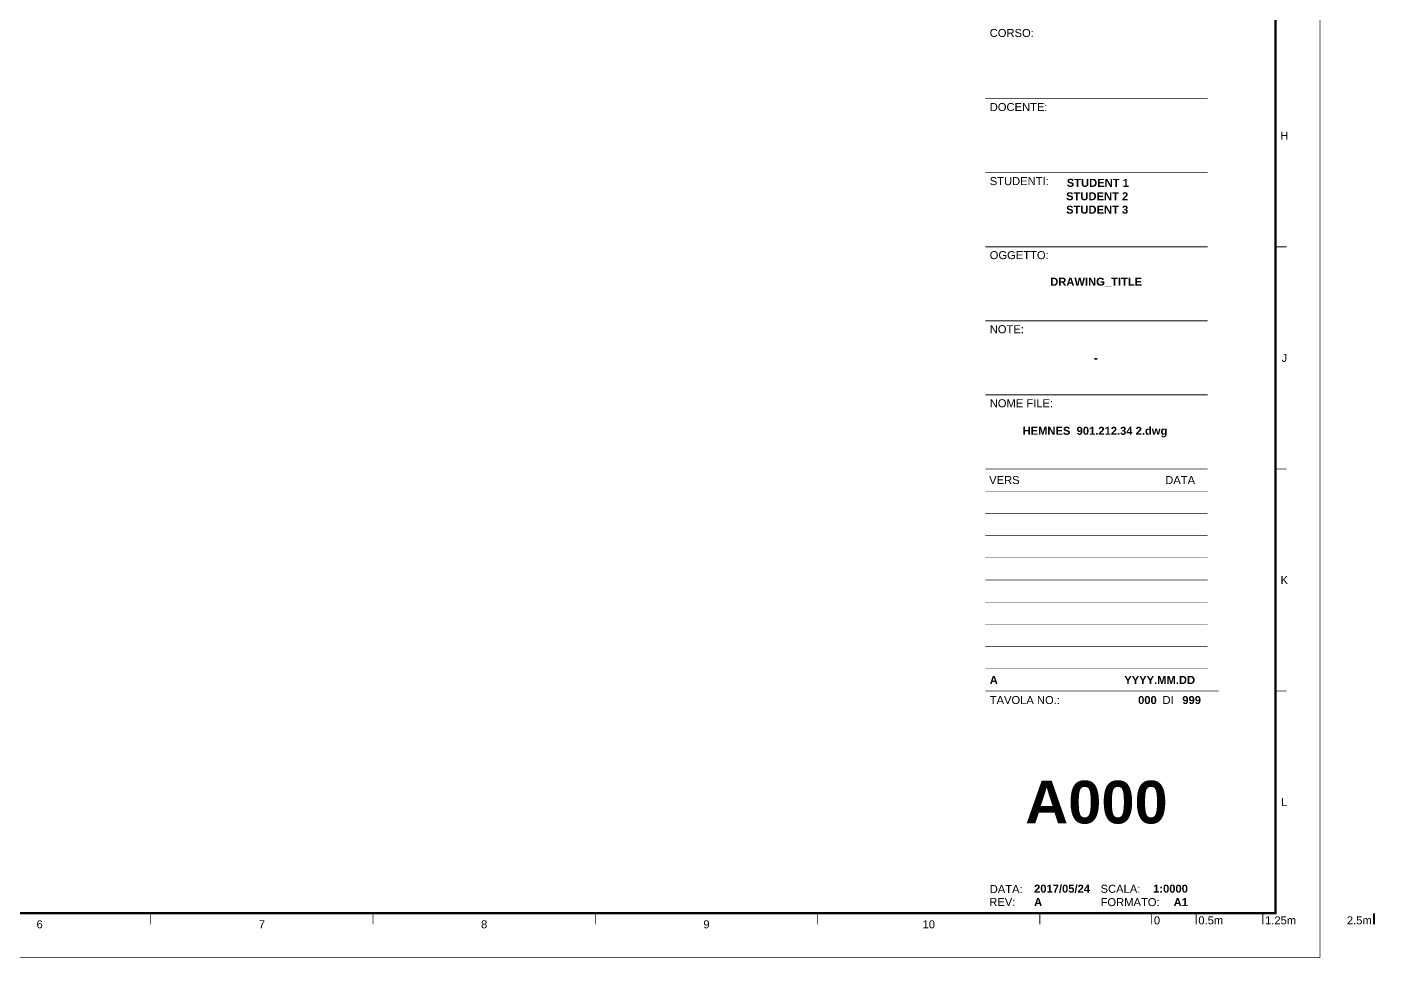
# Paper-space layout 'A710-' of a CAD drawing. Header units: inches. Extents: x -4 to 602, y -13 to 407.
# Drawn here: x 299 to 602.2, y -13 to 196.6 of the extents above; entities that cross this region are included whole.
import ezdxf
from ezdxf.enums import TextEntityAlignment as Align

# ---------------------------------------------------------------- set-up
doc = ezdxf.new("R2010")
doc.units = ezdxf.units.IN
doc.header["$MEASUREMENT"] = 0
doc.layers.add('G-ANNO-TEXT', color=3, linetype='Continuous')
doc.layers.add('G-ANNO-TTLB', color=3, linetype='Continuous')
doc.layers.add('quote', color=2, linetype='Continuous', lineweight=9)
doc.styles.add('ARIAL', font='Arial.ttf')
doc.styles.add('ARIAL-BOLD', font='Arial Bold.ttf')
doc.styles.add('E-ARIAL', font='Arial.ttf')

# ---------------------------------------------------------------- blocks, each defined once
blk = doc.blocks.new('BLOCK_TITLE')
at = {"layer": 'G-ANNO-TTLB'}
for points, const_width in [([(0, 183.33), (-50, 183.33)], 0.18), ([(0, 166.67), (-50, 166.67)], 0.18), ([(-50, 166.67), (0, 166.67)], 0.18), ([(-50, 150), (0, 150)], 0.18), ([(-50, 150), (0, 150)], 0.18), ([(-50, 150), (0, 150)], 0.18), ([(-50, 150), (0, 150)], 0.18), ([(-50, 133.33), (0, 133.33)], 0.18), ([(-50, 116.67), (0, 116.67)], 0.18), ([(-50, 116.67), (0, 116.67)], 0.18), ([(-50, 100), (0, 100)], 0.18), ([(-50, 95), (0, 95)], 0.12), ([(-50, 90), (0, 90)], 0.12), ([(-50, 85), (0, 85)], 0.12), ([(-50, 80), (0, 80)], 0.12), ([(-50, 75), (0, 75)], 0.12), ([(-50, 70), (0, 70)], 0.12), ([(-50, 65), (0, 65)], 0.12), ([(-50, 60), (0, 60)], 0.12), ([(-50, 55), (0, 55)], 0.12), ([(-50, 50), (0, 50)], 0.18), ([(-50, 50), (0, 50)], 0.18)]:
    blk.add_lwpolyline(points, dxfattribs=dict(at, const_width=const_width))
at = {"layer": 'G-ANNO-TTLB', "const_width": 0.18, "flags": 128}
blk.add_lwpolyline([(2.5, 50), (0, 50)], dxfattribs=at)
blk.add_lwpolyline([(2.5, 50), (0, 50)], dxfattribs=at)
at = {"layer": '', "style": 'ARIAL'}
for s, p in [('CORSO:', (-49, 199.02)), ('DOCENTE:', (-49, 182.35)), ('STUDENTI:', (-49, 165.68)), ('OGGETTO:', (-49, 149.02)), ('NOTE:', (-49, 132.35)), ('NOME FILE:', (-49, 115.68)), ('TAVOLA NO.:', (-49, 48.88))]:
    blk.add_text(s, height=1.8, dxfattribs=at).set_placement(p, align=Align.TOP_LEFT)
for s, p in [('VERS', (-49.13, 97.5)), ('DI', (-10.14, 47.99)), ('DATA:', (-49, 5.44)), ('SCALA:', (-24.06, 5.5)), ('REV:', (-49.1, 2.54)), ('FORMATO:', (-24.06, 2.5))]:
    blk.add_text(s, height=1.8, dxfattribs=at).set_placement(p, align=Align.MIDDLE_LEFT)
at = {"layer": ''}
for s, style, p in [('DATA', 'ARIAL', (-2.81, 97.5)), ('A1', 'ARIAL-BOLD', (-4.42, 2.5))]:
    blk.add_text(s, height=1.8, dxfattribs=dict(at, style=style)).set_placement(p, align=Align.MIDDLE_RIGHT)
at = {"layer": '', "style": 'ARIAL-BOLD'}
for tag, p, height in [('PROJECT_TITLE_001', (-45.37, 222.75), 3.6), ('STUDENTS_001', (-31.67, 163.49), 1.8), ('DRAWING_TITLE_001', (-35.39, 141.24), 1.8), ('NOTES_001', (-25.53, 124.1), 1.8), ('FILENAME_001', (-41.6, 107.68), 1.8)]:
    blk.add_attdef(tag, p, '', height=height, dxfattribs=at)
at = {"layer": '', "style": 'ARIAL-BOLD', "flags": 2}
for tag, p in [('CLASS_001', (-38.69, 193.79)), ('PROFESSOR_001', (-36.42, 174.1))]:
    blk.add_attdef(tag, p, '', height=1.8, dxfattribs=at)
at = {"layer": '', "style": 'ARIAL-BOLD'}
for tag, p in [('VERSION_9', (-49, 92.5)), ('VERSION_8', (-49, 87.5)), ('VERSION_7', (-49, 82.5)), ('VERSION_6', (-49, 77.5)), ('VERSION_5', (-49, 72.5)), ('VERSION_4', (-49, 67.5)), ('VERSION_3', (-49, 62.5)), ('VERSION_2', (-49, 57.5)), ('VERSION_1', (-49, 52.5)), ('SHEET_TOTAL', (-5.68, 47.98)), ('DATE', (-39.01, 5.53)), ('REV', (-39.01, 2.51))]:
    blk.add_attdef(tag, text='', height=1.8, dxfattribs=at).set_placement(p, align=Align.MIDDLE_LEFT)
for tag, p in [('DATA_9', (-2.81, 92.5)), ('DATA_8', (-2.81, 87.5)), ('DATA_7', (-2.81, 82.5)), ('DATA_6', (-2.81, 77.5)), ('DATA_5', (-2.81, 72.5)), ('DATA_4', (-2.81, 67.5)), ('DATA_3', (-2.81, 62.5)), ('DATA_2', (-2.81, 57.5)), ('DATA_1', (-2.81, 52.5)), ('SHEET_COPY', (-11.42, 47.98)), ('SCALE', (-4.42, 5.53))]:
    blk.add_attdef(tag, text='', height=1.8, dxfattribs=at).set_placement(p, align=Align.MIDDLE_RIGHT)
blk.add_attdef('SHEET', text='', height=9.6, dxfattribs=at).set_placement((-25, 25), align=Align.MIDDLE_CENTER)
at = {"layer": 'quote', "style": 'ARIAL-BOLD', "flags": 2}
blk.add_attdef('CLASS_002', (-34.84, 190.78), '', height=1.8, dxfattribs=at)
at = {"layer": 'quote', "style": 'ARIAL-BOLD'}
for tag, p in [('STUDENTS_002', (-31.81, 160.47)), ('STUDENTS_003', (-31.81, 157.45))]:
    blk.add_attdef(tag, p, '', height=1.8, dxfattribs=at)
blk = doc.blocks.new('A1_GRID_LAYOUT')
at = {"layer": '', "const_width": 0.18}
for points in [[(594, 0), (594, 420), (0, 420), (0, 0)], [(594, 0), (0, 0)]]:
    blk.add_lwpolyline(points, dxfattribs=at)
at = {"layer": 'G-ANNO-TTLB', "const_width": 0.5, "flags": 128}
blk.add_lwpolyline([(25, 409), (25, 10), (584, 10), (584, 409)], close=True, dxfattribs=at)
at = {"layer": 'G-ANNO-TTLB', "const_width": 0.18, "flags": 128}
for points in [[(586.5, 160), (584, 160)], [(586.5, 110), (584, 110)], [(586.5, 110), (584, 110)], [(586.5, 60), (584, 60)], [(586.5, 60), (584, 60)], [(331, 10), (331, 7.5)], [(381, 10), (381, 7.5)], [(431, 10), (431, 7.5)], [(481, 10), (481, 7.5)], [(531, 10), (531, 7.5)]]:
    blk.add_lwpolyline(points, dxfattribs=at)
at = {"layer": '', "style": 'ARIAL'}
for s, p in [('H', (585.98, 185)), ('J', (585.98, 135)), ('K', (585.98, 85)), ('L', (585.98, 35)), ('6', (306, 7.51)), ('7', (356, 7.51)), ('8', (406, 7.51)), ('9', (456, 7.51)), ('10', (506, 7.51))]:
    blk.add_text(s, height=1.8, dxfattribs=at).set_placement(p, align=Align.MIDDLE_CENTER)
blk = doc.blocks.new('*U8')
at = {"layer": 'G-ANNO-TTLB', "const_width": 0.18}
for points in [[(0, -2.5), (0, 0)], [(10, 0), (10, -2.5)], [(25, 0), (25, -2.5)]]:
    blk.add_lwpolyline(points, dxfattribs=at)
at = {"layer": 'G-ANNO-TTLB'}
blk.add_lwpolyline([(50, 0, 0.48, 0.48, 0), (50, -2.5, 0.48, 0.48, 0)], format="xyseb", dxfattribs=at)
at = {"layer": '', "style": 'E-ARIAL'}
blk.add_text('0', height=1.8, dxfattribs=at).set_placement((1.2, -0.7), align=Align.TOP_CENTER)
for s, p in [('0.5m', (10.5, -2.5)), ('1.25m', (25.5, -2.5))]:
    blk.add_text(s, height=1.8, dxfattribs=at).set_placement(p)
blk.add_text('2.5m', height=1.8, dxfattribs=at).set_placement((49.5, -2.5), align=Align.RIGHT)

psp = doc.layouts.new('A710-')

# ---------------------------------------------------------------- block references
ref = psp.add_blockref('BLOCK_TITLE', (564.52, -2.89))
ref.add_attrib('SHEET_COPY', '000', dxfattribs={"layer": 'G-ANNO-TEXT', "height": 1.8, "style": 'ARIAL-BOLD'}).set_placement((553.09, 45.09), align=Align.MIDDLE_RIGHT)
ref.add_attrib('SHEET_TOTAL', '999', dxfattribs={"layer": 'G-ANNO-TEXT', "height": 1.8, "style": 'ARIAL-BOLD'}).set_placement((558.84, 45.09), align=Align.MIDDLE_LEFT)
ref.add_attrib('SCALE', '1:0000', dxfattribs={"layer": 'G-ANNO-TEXT', "height": 1.8, "style": 'ARIAL-BOLD'}).set_placement((560.1, 2.64), align=Align.MIDDLE_RIGHT)
ref.add_attrib('REV', 'A', dxfattribs={"layer": 'G-ANNO-TEXT', "height": 1.8, "style": 'ARIAL-BOLD'}).set_placement((525.5, -0.38), align=Align.MIDDLE_LEFT)
ref.add_attrib('DATE', '2017/05/24', dxfattribs={"layer": 'G-ANNO-TEXT', "height": 1.8, "style": 'ARIAL-BOLD'}).set_placement((525.5, 2.64), align=Align.MIDDLE_LEFT)
ref.add_attrib('SHEET', 'A000', dxfattribs={"layer": 'G-ANNO-TEXT', "height": 9.6, "style": 'ARIAL-BOLD'}).set_placement((539.52, 22.11), align=Align.MIDDLE_CENTER)
ref.add_attrib('DATA_1', 'YYYY.MM.DD', dxfattribs={"layer": 'G-ANNO-TEXT', "height": 1.8, "style": 'ARIAL-BOLD'}).set_placement((561.71, 49.61), align=Align.MIDDLE_RIGHT)
ref.add_attrib('VERSION_1', 'A', dxfattribs={"layer": 'G-ANNO-TEXT', "height": 1.8, "style": 'ARIAL-BOLD'}).set_placement((515.52, 49.61), align=Align.MIDDLE_LEFT)
ref.add_attrib('FILENAME_001', 'HEMNES  901.212.34 2.dwg', (522.91, 104.79), dxfattribs={"layer": 'G-ANNO-TEXT', "height": 1.8, "style": 'ARIAL-BOLD'})
ref.add_attrib('NOTES_001', '-', (538.99, 121.21), dxfattribs={"layer": 'G-ANNO-TEXT', "height": 1.8, "style": 'ARIAL-BOLD'})
ref.add_attrib('DRAWING_TITLE_001', 'DRAWING_TITLE', (529.13, 138.35), dxfattribs={"layer": 'G-ANNO-TEXT', "height": 1.8, "style": 'ARIAL-BOLD'})
ref.add_attrib('STUDENTS_001', 'STUDENT 1', (532.85, 160.6), dxfattribs={"layer": 'G-ANNO-TEXT', "height": 1.8, "style": 'ARIAL-BOLD'})
ref.add_attrib('STUDENTS_002', 'STUDENT 2', (532.7, 157.58), dxfattribs={"layer": 'G-ANNO-TEXT', "height": 1.8, "style": 'ARIAL-BOLD'})
ref.add_attrib('STUDENTS_003', 'STUDENT 3', (532.7, 154.56), dxfattribs={"layer": 'G-ANNO-TEXT', "height": 1.8, "style": 'ARIAL-BOLD'})

# ---------------------------------------------------------------- next in the draw order: block references
for name, p in [('A1_GRID_LAYOUT', (-4.2, -12.89)), ('*U8', (551.95, -2.89))]:
    psp.add_blockref(name, p)

doc.saveas('drawing.dxf')
